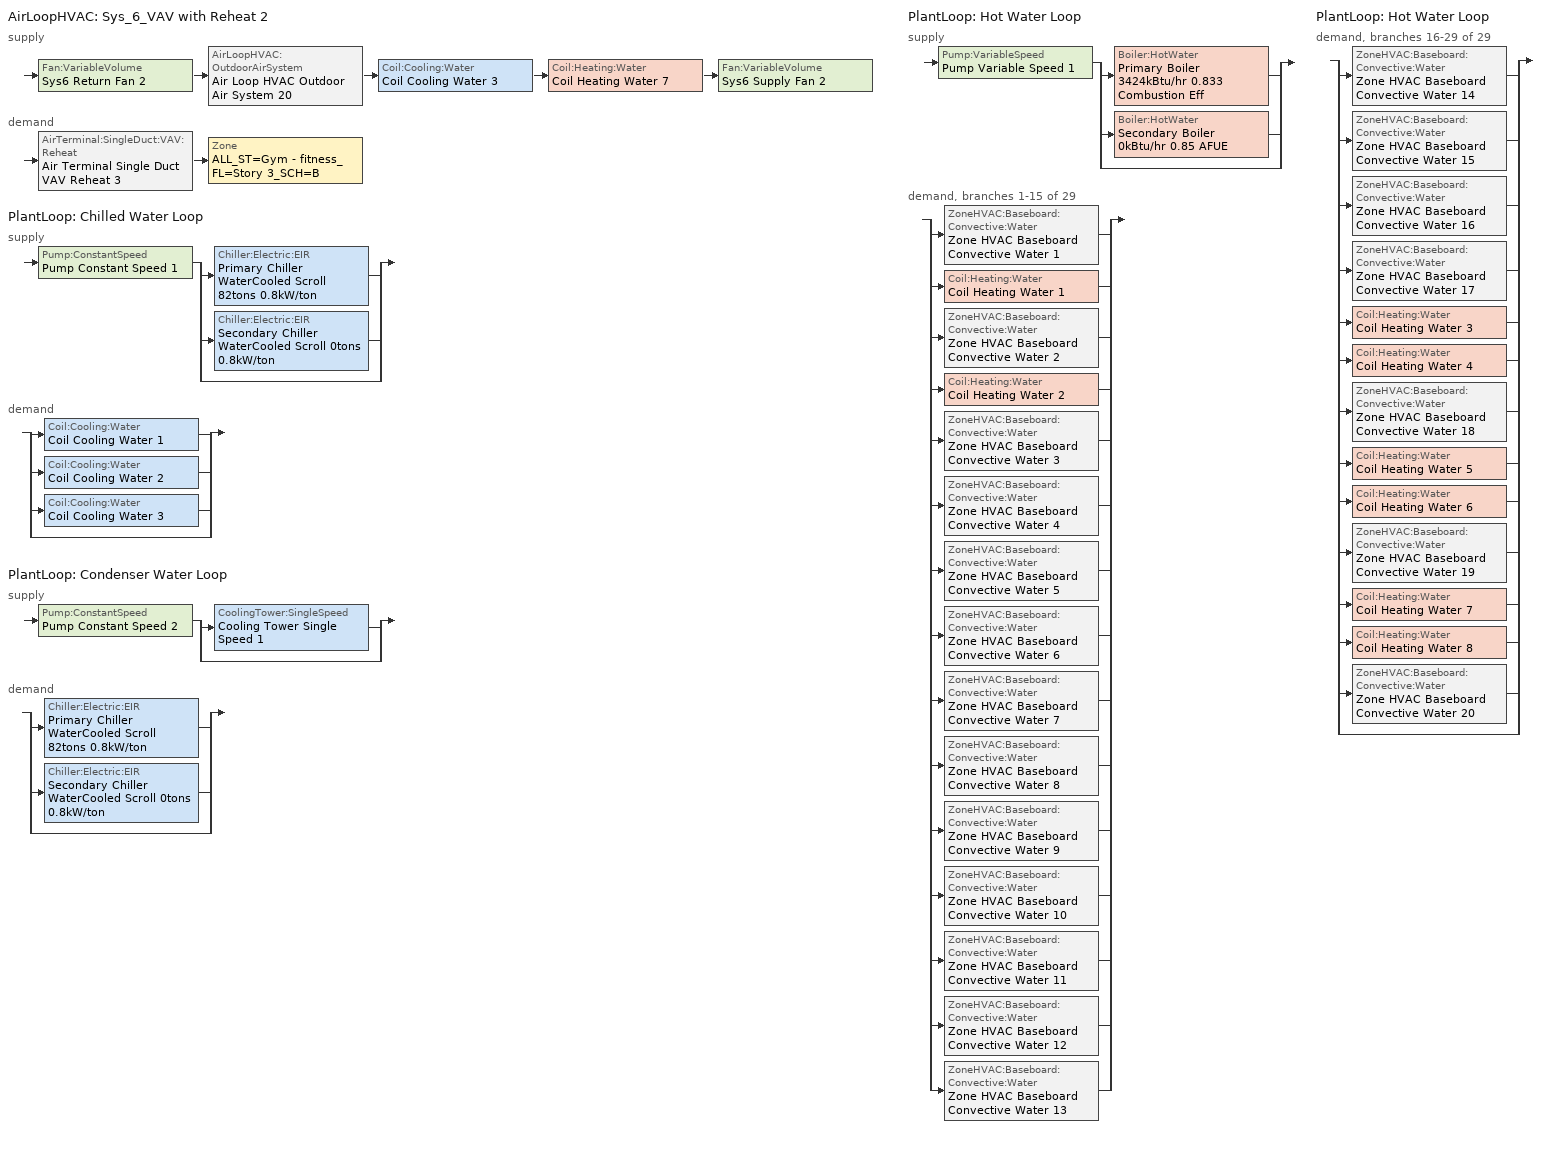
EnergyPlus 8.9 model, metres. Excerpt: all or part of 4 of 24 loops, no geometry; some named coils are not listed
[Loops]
AirLoopHVAC 'Sys_6_VAV with Reheat 2'
 supply: Fan:VariableVolume 'Sys6 Return Fan 2' > AirLoopHVAC:OutdoorAirSystem 'Air Loop HVAC Outdoor Air System 20' > Coil:Cooling:Water 'Coil Cooling Water 3' > Coil:Heating:Water 'Coil Heating Water 7' > Fan:VariableVolume 'Sys6 Supply Fan 2'
 demand: AirTerminal:SingleDuct:VAV:Reheat 'Air Terminal Single Duct VAV Reheat 3' > Zone 'ALL_ST=Gym - fitness_FL=Story 3_SCH=B'
PlantLoop 'Chilled Water Loop'
 supply: Pump:ConstantSpeed 'Pump Constant Speed 1' > split
  | Chiller:Electric:EIR 'Primary Chiller WaterCooled Scroll 82tons 0.8kW/ton'
  | Chiller:Electric:EIR 'Secondary Chiller WaterCooled Scroll 0tons 0.8kW/ton'
  | bypass
 demand: split
  | Coil:Cooling:Water 'Coil Cooling Water 1'
  | Coil:Cooling:Water 'Coil Cooling Water 2'
  | Coil:Cooling:Water 'Coil Cooling Water 3'
  | bypass
PlantLoop 'Condenser Water Loop'
 supply: Pump:ConstantSpeed 'Pump Constant Speed 2' > split
  | CoolingTower:SingleSpeed 'Cooling Tower Single Speed 1'
  | bypass
 demand: split
  | Chiller:Electric:EIR 'Primary Chiller WaterCooled Scroll 82tons 0.8kW/ton'
  | Chiller:Electric:EIR 'Secondary Chiller WaterCooled Scroll 0tons 0.8kW/ton'
  | bypass
PlantLoop 'Hot Water Loop'
 supply: Pump:VariableSpeed 'Pump Variable Speed 1' > split
  | Boiler:HotWater 'Primary Boiler 3424kBtu/hr 0.833 Combustion Eff'
  | Boiler:HotWater 'Secondary Boiler 0kBtu/hr 0.85 AFUE'
  | bypass
 demand, branches 1-15 of 29: split
  | ZoneHVAC:Baseboard:Convective:Water 'Zone HVAC Baseboard Convective Water 1'
  | Coil:Heating:Water 'Coil Heating Water 1'
  | ZoneHVAC:Baseboard:Convective:Water 'Zone HVAC Baseboard Convective Water 2'
  | Coil:Heating:Water 'Coil Heating Water 2'
  | ZoneHVAC:Baseboard:Convective:Water 'Zone HVAC Baseboard Convective Water 3'
  | ZoneHVAC:Baseboard:Convective:Water 'Zone HVAC Baseboard Convective Water 4'
  | ZoneHVAC:Baseboard:Convective:Water 'Zone HVAC Baseboard Convective Water 5'
  | ZoneHVAC:Baseboard:Convective:Water 'Zone HVAC Baseboard Convective Water 6'
  | ZoneHVAC:Baseboard:Convective:Water 'Zone HVAC Baseboard Convective Water 7'
  | ZoneHVAC:Baseboard:Convective:Water 'Zone HVAC Baseboard Convective Water 8'
  | ZoneHVAC:Baseboard:Convective:Water 'Zone HVAC Baseboard Convective Water 9'
  | ZoneHVAC:Baseboard:Convective:Water 'Zone HVAC Baseboard Convective Water 10'
  | ZoneHVAC:Baseboard:Convective:Water 'Zone HVAC Baseboard Convective Water 11'
  | ZoneHVAC:Baseboard:Convective:Water 'Zone HVAC Baseboard Convective Water 12'
  | ZoneHVAC:Baseboard:Convective:Water 'Zone HVAC Baseboard Convective Water 13'
PlantLoop 'Hot Water Loop'
 demand, branches 16-29 of 29: split
  | ZoneHVAC:Baseboard:Convective:Water 'Zone HVAC Baseboard Convective Water 14'
  | ZoneHVAC:Baseboard:Convective:Water 'Zone HVAC Baseboard Convective Water 15'
  | ZoneHVAC:Baseboard:Convective:Water 'Zone HVAC Baseboard Convective Water 16'
  | ZoneHVAC:Baseboard:Convective:Water 'Zone HVAC Baseboard Convective Water 17'
  | Coil:Heating:Water 'Coil Heating Water 3'
  | Coil:Heating:Water 'Coil Heating Water 4'
  | ZoneHVAC:Baseboard:Convective:Water 'Zone HVAC Baseboard Convective Water 18'
  | Coil:Heating:Water 'Coil Heating Water 5'
  | Coil:Heating:Water 'Coil Heating Water 6'
  | ZoneHVAC:Baseboard:Convective:Water 'Zone HVAC Baseboard Convective Water 19'
  | Coil:Heating:Water 'Coil Heating Water 7'
  | Coil:Heating:Water 'Coil Heating Water 8'
  | ZoneHVAC:Baseboard:Convective:Water 'Zone HVAC Baseboard Convective Water 20'
  | bypass
[ZoneControl:Thermostat]
ALL_ST=Gym - fitness_FL=Story 3_SCH=B Thermostat: Zone or ZoneList=ALL_ST=Gym - fitness_FL=Story 3_SCH=B; Control Type Schedule=ALL_ST=Gym - fitness_FL=Story 3_SCH=B Thermostat Schedule; Control Object Type 1=ThermostatSetpoint:DualSetpoint; Control Name 1=Space Function Gym - fitness Thermostat 3
[ThermostatSetpoint:DualSetpoint]
Space Function Gym - fitness Thermostat 3: Heating Setpoint Temperature Schedule=NECB-B-Thermostat Setpoint-Heating; Cooling Setpoint Temperature Schedule=NECB-B-Thermostat Setpoint-Cooling
[ZoneHVAC:Baseboard:Convective:Water] Availability Schedule=Always On Discrete; Heating Design Capacity Method=HeatingDesignCapacity; Heating Design Capacity {W}=Autosize; Heating Design Capacity Per Floor Area {W/m2}=0; Fraction of Autosized Heating Design Capacity=0.8; U-Factor Times Area Value {W/K}=Autosize; Maximum Water Flow Rate {m3/s}=Autosize; Convergence Tolerance=0.001
Zone HVAC Baseboard Convective Water 4; Zone HVAC Baseboard Convective Water 5; Zone HVAC Baseboard Convective Water 6; Zone HVAC Baseboard Convective Water 7; Zone HVAC Baseboard Convective Water 8; Zone HVAC Baseboard Convective Water 9; Zone HVAC Baseboard Convective Water 16; Zone HVAC Baseboard Convective Water 17; Zone HVAC Baseboard Convective Water 10; Zone HVAC Baseboard Convective Water 18; Zone HVAC Baseboard Convective Water 20; Zone HVAC Baseboard Convective Water 19; Zone HVAC Baseboard Convective Water 11; Zone HVAC Baseboard Convective Water 12; Zone HVAC Baseboard Convective Water 13; Zone HVAC Baseboard Convective Water 14; Zone HVAC Baseboard Convective Water 15; Zone HVAC Baseboard Convective Water 1; Zone HVAC Baseboard Convective Water 2; Zone HVAC Baseboard Convective Water 3
[Zone equipment]
ALL_ST=Gym - fitness_FL=Story 3_SCH=B: Air Terminal Single Duct VAV Reheat 3, Zone HVAC Baseboard Convective Water 20
[Sizing:Zone]
ALL_ST=Gym - fitness_FL=Story 3_SCH=B: Zone Cooling Design Supply Air Temperature Input Method=SupplyAirTemperature; Zone Cooling Design Supply Air Temperature {C}=13; Zone Cooling Design Supply Air Temperature Difference {deltaC}=11.11; Zone Heating Design Supply Air Temperature Input Method=SupplyAirTemperature; Zone Heating Design Supply Air Temperature {C}=43; Zone Heating Design Supply Air Temperature Difference {deltaC}=11.11; Zone Cooling Design Supply Air Humidity Ratio {kgWater/kgDryAir}=0.0085; Zone Heating Design Supply Air Humidity Ratio {kgWater/kgDryAir}=0.008; Design Specification Outdoor Air Object=Space Function Gym - fitness Ventilation; Zone Heating Sizing Factor=1.3; Zone Cooling Sizing Factor=1.1; Cooling Design Air Flow Method=DesignDay; Cooling Design Air Flow Rate {m3/s}=0; Cooling Minimum Air Flow per Zone Floor Area {m3/s-m2}=0.000762; Cooling Minimum Air Flow {m3/s}=0; Cooling Minimum Air Flow Fraction=0; Heating Design Air Flow Method=DesignDay; Heating Design Air Flow Rate {m3/s}=0; Heating Maximum Air Flow per Zone Floor Area {m3/s-m2}=0.002032; Heating Maximum Air Flow {m3/s}=0.141576; Heating Maximum Air Flow Fraction=0.3; Design Specification Zone Air Distribution Object=ALL_ST=Gym - fitness_FL=Story 3_SCH=B Design Spec Zone Air Dist; Account for Dedicated Outdoor Air System=No
[DesignSpecification:ZoneAirDistribution]
ALL_ST=Gym - fitness_FL=Story 3_SCH=B Design Spec Zone Air Dist: Zone Air Distribution Effectiveness in Cooling Mode=1; Zone Air Distribution Effectiveness in Heating Mode=1
[Controller:MechanicalVentilation]
Controller Mechanical Ventilation 20: Availability Schedule=Sys_6_VAV with Reheat 2 Occ Sch; Demand Controlled Ventilation=No; System Outdoor Air Method=ZoneSum; Zone Name 1=ALL_ST=Gym - fitness_FL=Story 3_SCH=B; Design Specification Outdoor Air Object Name 1=Space Function Gym - fitness Ventilation; Design Specification Zone Air Distribution Object Name 1=ALL_ST=Gym - fitness_FL=Story 3_SCH=B Design Spec Zone Air Dist
[DesignSpecification:OutdoorAir]
Space Function Gym - fitness Ventilation: Outdoor Air Method=Sum; Outdoor Air Flow per Person {m3/s-person}=0; Outdoor Air Flow per Zone Floor Area {m3/s-m2}=0.0043688; Outdoor Air Flow per Zone {m3/s}=0; Outdoor Air Flow Air Changes per Hour {1/hr}=0
[AirTerminal:SingleDuct:VAV:Reheat]
Air Terminal Single Duct VAV Reheat 3: Availability Schedule=Always On Discrete; Maximum Air Flow Rate {m3/s}=Autosize; Zone Minimum Air Flow Input Method=Constant; Constant Minimum Air Flow Fraction=0.3; Fixed Minimum Air Flow Rate {m3/s}=3.75; Reheat Coil=Coil Heating Water 8; Maximum Hot Water or Steam Flow Rate {m3/s}=Autosize; Minimum Hot Water or Steam Flow Rate {m3/s}=0; Convergence Tolerance=0.001; Damper Heating Action=Normal; Maximum Flow per Zone Floor Area During Reheat {m3/s-m2}=Autocalculate; Maximum Flow Fraction During Reheat=Autocalculate; Maximum Reheat Air Temperature {C}=43
[Coil:Heating:Water] Availability Schedule=Always On Discrete; U-Factor Times Area Value {W/K}=Autosize; Maximum Water Flow Rate {m3/s}=Autosize; Performance Input Method=UFactorTimesAreaAndDesignWaterFlowRate; Rated Capacity {W}=Autosize; Rated Inlet Water Temperature {C}=82.2; Rated Inlet Air Temperature {C}=16.6; Rated Outlet Water Temperature {C}=71.1; Rated Outlet Air Temperature {C}=32.2; Rated Ratio for Air and Water Convection=0.5
Coil Heating Water 4; Coil Heating Water 8; Coil Heating Water 6; Coil Heating Water 7
[AirLoopHVAC]
Sys_6_VAV with Reheat 2: Design Supply Air Flow Rate {m3/s}=AutoSize
[Sizing:System]
Sys_6_VAV with Reheat 2: Type of Load to Size On=Sensible; Design Outdoor Air Flow Rate {m3/s}=Autosize; Central Heating Maximum System Air Flow Ratio=0.3; Preheat Design Temperature {C}=7; Preheat Design Humidity Ratio {kgWater/kgDryAir}=0.008; Precool Design Temperature {C}=12.8; Precool Design Humidity Ratio {kgWater/kgDryAir}=0.008; Central Cooling Design Supply Air Temperature {C}=13; Central Heating Design Supply Air Temperature {C}=13.1; Type of Zone Sum to Use=NonCoincident; 100% Outdoor Air in Cooling=No; 100% Outdoor Air in Heating=No; Central Cooling Design Supply Air Humidity Ratio {kgWater/kgDryAir}=0.0085; Central Heating Design Supply Air Humidity Ratio {kgWater/kgDryAir}=0.008; Cooling Supply Air Flow Rate Method=DesignDay; Cooling Supply Air Flow Rate {m3/s}=0; Cooling Supply Air Flow Rate Per Floor Area {m3/s-m2}=0.00996765; Cooling Fraction of Autosized Cooling Supply Air Flow Rate=1; Cooling Supply Air Flow Rate Per Unit Cooling Capacity {m3/s-W}=3.94755e-05; Heating Supply Air Flow Rate Method=DesignDay; Heating Supply Air Flow Rate {m3/s}=0; Heating Supply Air Flow Rate Per Floor Area {m3/s-m2}=0.00996765; Heating Fraction of Autosized Heating Supply Air Flow Rate=1; Heating Fraction of Autosized Cooling Supply Air Flow Rate=1; Heating Supply Air Flow Rate Per Unit Heating Capacity {m3/s-W}=3.15882e-05; System Outdoor Air Method=ZoneSum; Zone Maximum Outdoor Air Fraction=1; Cooling Design Capacity Method=CoolingDesignCapacity; Cooling Design Capacity {W}=Autosize; Cooling Design Capacity Per Floor Area {W/m2}=234.7; Fraction of Autosized Cooling Design Capacity=1; Heating Design Capacity Method=HeatingDesignCapacity; Heating Design Capacity {W}=Autosize; Heating Design Capacity Per Floor Area {W/m2}=157; Fraction of Autosized Heating Design Capacity=1; Central Cooling Capacity Control Method=OnOff
[Controller:WaterCoil] Control Variable=Temperature; Actuator Variable=Flow; Maximum Actuated Flow {m3/s}=Autosize; Minimum Actuated Flow {m3/s}=0
Name | Action | Controller Convergence Tolerance {deltaC}
Controller Water Coil 10 | Reverse | Autosize
Controller Water Coil 9 | Normal | 0.0001
[Controller:OutdoorAir]
Controller Outdoor Air 20: Minimum Outdoor Air Flow Rate {m3/s}=Autosize; Maximum Outdoor Air Flow Rate {m3/s}=Autosize; Economizer Control Type=DifferentialEnthalpy; Economizer Control Action Type=ModulateFlow; Lockout Type=NoLockout; Minimum Limit Type=FixedMinimum; Minimum Outdoor Air Schedule=Sys_6_VAV with Reheat 2 Occ Sch; Mechanical Ventilation Controller=Controller Mechanical Ventilation 20; High Humidity Control=No; Control High Indoor Humidity Based on Outdoor Humidity Ratio=Yes; Heat Recovery Bypass Control Type=BypassWhenOAFlowGreaterThanMinimum
[SetpointManager:MixedAir] Control Variable=Temperature
Node 344 OS Default SPM; Node 343 OS Default SPM; Node 342 OS Default SPM; Node 341 OS Default SPM
[SetpointManager:Scheduled] Control Variable=Temperature
Name | Schedule
Setpoint Manager Scheduled 7 | Supply Air Temp 2
Setpoint Manager Scheduled 3 | CHW Temp
Setpoint Manager Scheduled 4 | CW Temp
[HeatExchanger:AirToAir:SensibleAndLatent]
Sys_6_VAV with Reheat 2 ERV: Availability Schedule=Always On Discrete; Nominal Supply Air Flow Rate {m3/s}=Autosize; Sensible Effectiveness at 100% Heating Air Flow=0.5; Latent Effectiveness at 100% Heating Air Flow=0.5; Sensible Effectiveness at 75% Heating Air Flow=0.5; Latent Effectiveness at 75% Heating Air Flow=0.5; Sensible Effectiveness at 100% Cooling Air Flow=0.5; Latent Effectiveness at 100% Cooling Air Flow=0.5; Sensible Effectiveness at 75% Cooling Air Flow=0.5; Latent Effectiveness at 75% Cooling Air Flow=0.5; Nominal Electric Power {W}=5927.4; Supply Air Outlet Temperature Control=Yes; Heat Exchanger Type=Rotary; Frost Control Type=ExhaustOnly; Threshold Temperature {C}=-23.3; Initial Defrost Time Fraction=0.167; Rate of Defrost Time Fraction Increase {1/K}=1.44; Economizer Lockout=Yes
[SetpointManager:OutdoorAirPretreat]
Setpoint Manager Outdoor Air Pretreat 16: Control Variable=Temperature; Minimum Setpoint Temperature {C}=-99; Maximum Setpoint Temperature {C}=99; Minimum Setpoint Humidity Ratio {kgWater/kgDryAir}=1e-05; Maximum Setpoint Humidity Ratio {kgWater/kgDryAir}=1
[Fan:VariableVolume] Availability Schedule=Sys_6_VAV with Reheat 2 Occ Sch; Maximum Flow Rate {m3/s}=AutoSize; Fan Power Minimum Flow Rate Input Method=Fraction; Fan Power Minimum Air Flow Rate {m3/s}=0; Motor In Airstream Fraction=1; Fan Power Coefficient 5=0
Name | Fan Total Efficiency | Pressure Rise {Pa} | Fan Power Minimum Flow Fraction | Motor Efficiency | Fan Power Coefficient 1 | Fan Power Coefficient 2 | Fan Power Coefficient 3 | Fan Power Coefficient 4
Sys6 Return Fan 2 | 0.299975 | 250 | 0.68 | 0.4615 | -2.4176 | 9.5874 | -11.559 | 5.4009
Sys6 Supply Fan 2 | 0.549965 | 1000 | 0.5 | 0.8461 | -4.1457 | 16.803 | -19.471 | 7.8488
[Coil:Cooling:Water]
Coil Cooling Water 3: Availability Schedule=Always On Discrete; Design Water Flow Rate {m3/s}=Autosize; Design Air Flow Rate {m3/s}=Autosize; Design Inlet Water Temperature {C}=Autosize; Design Inlet Air Temperature {C}=Autosize; Design Outlet Air Temperature {C}=Autosize; Design Inlet Air Humidity Ratio {kgWater/kgDryAir}=Autosize; Design Outlet Air Humidity Ratio {kgWater/kgDryAir}=Autosize; Type of Analysis=SimpleAnalysis; Heat Exchanger Configuration=CrossFlow
[PlantLoop] Fluid Type=Water; Maximum Loop Temperature {C}=100; Minimum Loop Temperature {C}=0; Maximum Loop Flow Rate {m3/s}=Autosize; Minimum Loop Flow Rate {m3/s}=0; Plant Loop Volume {m3}=Autocalculate; Load Distribution Scheme=Optimal; Plant Loop Demand Calculation Scheme=SingleSetpoint
Name | Plant Equipment Operation Scheme
Chilled Water Loop | Chilled Water Loop Operation Schemes
Condenser Water Loop | Condenser Water Loop Operation Schemes
Hot Water Loop | Hot Water Loop Operation Schemes
[Sizing:Plant] Sizing Option=NonCoincident; Zone Timesteps in Averaging Window=1; Coincident Sizing Factor Mode=None
Name | Loop Type | Design Loop Exit Temperature {C} | Loop Design Temperature Difference {deltaC}
Chilled Water Loop | Cooling | 7 | 6
Condenser Water Loop | Condenser | 29 | 6
Hot Water Loop | Heating | 82 | 16
[Pump:ConstantSpeed] Design Flow Rate {m3/s}=Autosize; Design Pump Head {Pa}=179352; Design Power Consumption {W}=Autosize; Fraction of Motor Inefficiencies to Fluid Stream=0; Pump Control Type=Intermittent; Design Power Sizing Method=PowerPerFlowPerPressure; Design Electric Power per Unit Flow Rate {W/(m3/s)}=348701.1; Design Shaft Power per Unit Flow Rate per Unit Head=1.28205
Name | Motor Efficiency
Pump Constant Speed 1 | 0.895
Pump Constant Speed 2 | 0.917
[Chiller:Electric:EIR] Reference Leaving Chilled Water Temperature {C}=6.67; Reference Entering Condenser Fluid Temperature {C}=29.4; Reference Chilled Water Flow Rate {m3/s}=Autosize; Reference Condenser Fluid Flow Rate {m3/s}=Autosize; Cooling Capacity Function of Temperature Curve=WaterCooled_Scroll_CAPFT_NECB2011; Electric Input to Cooling Output Ratio Function of Temperature Curve=WaterCooled_Scroll_EIRFT_NECB2011; Electric Input to Cooling Output Ratio Function of Part Load Ratio Curve=WaterCooled_Scroll_EIRFPLR_NECB2011; Minimum Part Load Ratio=0.25; Maximum Part Load Ratio=1; Optimum Part Load Ratio=1; Minimum Unloading Ratio=0.25; Condenser Type=WaterCooled; Condenser Fan Power Ratio {W/W}=0; Fraction of Compressor Electric Consumption Rejected by Condenser=1; Leaving Chilled Water Lower Temperature Limit {C}=2; Chiller Flow Mode=LeavingSetpointModulated; Sizing Factor=1
Name | Reference Capacity {W} | Reference COP {W/W}
Primary Chiller WaterCooled Scroll 82tons 0.8kW/ton | 289270 | 4.54393
Secondary Chiller WaterCooled Scroll 0tons 0.8kW/ton | 0.001 | 4.5032
[PlantEquipmentOperationSchemes] Control Scheme Schedule Name 1=Always On Discrete
Name | Control Scheme Object Type 1 | Control Scheme Name 1
Chilled Water Loop Operation Schemes | PlantEquipmentOperation:CoolingLoad | Chilled Water Loop Cooling Operation Scheme
Condenser Water Loop Operation Schemes | PlantEquipmentOperation:CoolingLoad | Condenser Water Loop Cooling Operation Scheme
Hot Water Loop Operation Schemes | PlantEquipmentOperation:HeatingLoad | Hot Water Loop Heating Operation Scheme
[PlantEquipmentOperation:CoolingLoad] Load Range Lower Limit 1 {W}=0; Load Range Upper Limit 1 {W}=1000000000
Name | Range Equipment List Name 1
Chilled Water Loop Cooling Operation Scheme | Chilled Water Loop Cooling Equipment List
Condenser Water Loop Cooling Operation Scheme | Condenser Water Loop Cooling Equipment List
[PlantEquipmentList]
Chilled Water Loop Cooling Equipment List: Chiller:Electric:EIR, Primary Chiller WaterCooled Scroll 82tons 0.8kW/ton, Chiller:Electric:EIR, Secondary Chiller WaterCooled Scroll 0tons 0.8kW/ton
Condenser Water Loop Cooling Equipment List: CoolingTower:SingleSpeed, Cooling Tower Single Speed 1
Hot Water Loop Heating Equipment List: Boiler:HotWater, Primary Boiler 3424kBtu/hr 0.833 Combustion Eff, Boiler:HotWater, Secondary Boiler 0kBtu/hr 0.85 AFUE
[CoolingTower:SingleSpeed]
Cooling Tower Single Speed 1: Design Water Flow Rate {m3/s}=Autosize; Design Air Flow Rate {m3/s}=Autosize; Design Fan Power {W}=5293.96; Design U-Factor Times Area Value {W/K}=Autosize; Free Convection Air Flow Rate {m3/s}=Autosize; Free Convection Air Flow Rate Sizing Factor=0.1; Free Convection U-Factor Times Area Value {W/K}=Autosize; Free Convection U-Factor Times Area Value Sizing Factor=0.1; Performance Input Method=UFactorTimesAreaAndDesignWaterFlowRate; Heat Rejection Capacity and Nominal Capacity Sizing Ratio=1.25; Free Convection Capacity {W}=0; Free Convection Nominal Capacity Sizing Factor=0.1; Design Inlet Air Dry-Bulb Temperature {C}=24; Design Inlet Air Wet-Bulb Temperature {C}=24; Design Approach Temperature {deltaC}=5; Design Range Temperature {deltaC}=5; Basin Heater Capacity {W/K}=0; Basin Heater Setpoint Temperature {C}=2; Evaporation Loss Mode=LossFactor; Evaporation Loss Factor {percent/K}=0.2; Drift Loss Percent {percent}=0.008; Blowdown Calculation Mode=ConcentrationRatio; Blowdown Concentration Ratio=3; Capacity Control=FanCycling; Number of Cells=1; Cell Control=MinimalCell; Cell Minimum  Water Flow Rate Fraction=0.33; Cell Maximum Water Flow Rate Fraction=2.5; Sizing Factor=1
[Pump:VariableSpeed]
Pump Variable Speed 1: Design Maximum Flow Rate {m3/s}=Autosize; Design Pump Head {Pa}=179352; Design Power Consumption {W}=Autosize; Motor Efficiency=0.895; Fraction of Motor Inefficiencies to Fluid Stream=0; Coefficient 1 of the Part Load Performance Curve=0; Coefficient 2 of the Part Load Performance Curve=1; Coefficient 3 of the Part Load Performance Curve=0; Coefficient 4 of the Part Load Performance Curve=0; Design Minimum Flow Rate {m3/s}=0; Pump Control Type=Intermittent; Skin Loss Radiative Fraction=0.5; Design Power Sizing Method=PowerPerFlowPerPressure; Design Electric Power per Unit Flow Rate {W/(m3/s)}=348701.1; Design Shaft Power per Unit Flow Rate per Unit Head=1.28205; Design Minimum Flow Rate Fraction=0
[Boiler:HotWater] Fuel Type=NaturalGas; Design Water Outlet Temperature {C}=82; Design Water Flow Rate {m3/s}=Autosize; Maximum Part Load Ratio=1; Optimum Part Load Ratio=1; Water Outlet Upper Temperature Limit {C}=99; Parasitic Electric Load {W}=0; Sizing Factor=1
Name | Nominal Capacity {W} | Nominal Thermal Efficiency | Minimum Part Load Ratio | Boiler Flow Mode
Primary Boiler 3424kBtu/hr 0.833 Combustion Eff | 1.00343e+06 | 0.826 | 0.25 | LeavingSetpointModulated
Secondary Boiler 0kBtu/hr 0.85 AFUE | 0.001 | 0.85 | 0 | ConstantFlow
[SetpointManager:OutdoorAirReset]
Setpoint Manager Outdoor Air Reset 1: Control Variable=Temperature; Setpoint at Outdoor Low Temperature {C}=82; Outdoor Low Temperature {C}=-16; Setpoint at Outdoor High Temperature {C}=60; Outdoor High Temperature {C}=0
[PlantEquipmentOperation:HeatingLoad]
Hot Water Loop Heating Operation Scheme: Load Range Lower Limit 1 {W}=0; Load Range Upper Limit 1 {W}=1000000000; Range Equipment List Name 1=Hot Water Loop Heating Equipment List
[Schedule:Compact]
ALL_ST=Gym - fitness_FL=Story 3_SCH=B Thermostat Schedule: Through: 12/31, For: AllDays, Until: 24:00, 4
[Schedule:Day:Interval]
NECB-B-Thermostat Setpoint-Heating Sun|Hol Day: No, 01:00, 18, 02:00, 22, 09:00, 18, 10:00, 20, 23:00, 22, 24:00, 18
NECB-B-Thermostat Setpoint-Heating Default|Wkdy Day; NECB-B-Thermostat Setpoint-Heating Sat Day; NECB-B-Thermostat Setpoint-Heating Default: No, 02:00, 22, 08:00, 18, 09:00, 20, 24:00, 22
NECB-B-Thermostat Setpoint-Cooling Sun|Hol Day: No, 09:00, 35, 23:00, 24, 24:00, 35
NECB-B-Thermostat Setpoint-Cooling Default|Wkdy Day; NECB-B-Thermostat Setpoint-Cooling Sat Day; NECB-B-Thermostat Setpoint-Cooling Default: No, 01:00, 24, 08:00, 35, 24:00, 24
Sys_6_VAV with Reheat 2 Occ Sch Sunday: No, 01:00, 0, 02:00, 1, 11:00, 0, 23:00, 1, 24:00, 0
Sys_6_VAV with Reheat 2 Occ Sch Monday; Sys_6_VAV with Reheat 2 Occ Sch Tuesday; Sys_6_VAV with Reheat 2 Occ Sch Wednesday; Sys_6_VAV with Reheat 2 Occ Sch Thursday; Sys_6_VAV with Reheat 2 Occ Sch Friday: No, 01:00, 1, 10:00, 0, 24:00, 1
Sys_6_VAV with Reheat 2 Occ Sch Saturday: No, 02:00, 1, 10:00, 0, 24:00, 1
Sys_6_VAV with Reheat 2 Occ Sch Default; Sys_6_VAV with Reheat 2 Occ Sch Summer Design Day; Sys_6_VAV with Reheat 2 Occ Sch Winter Design Day: No, 24:00, 1
satCHW Temp 1; Schedule Day 4; sunCHW Temp 1; wkdCHW Temp 1: No, 01:00, 7, 02:00, 7, 03:00, 7, 04:00, 7, 05:00, 7, 06:00, 7, 07:00, 7, 08:00, 7, 09:00, 7, 10:00, 7, 11:00, 7, 12:00, 7, 13:00, 7, 14:00, 7, 15:00, 7, 16:00, 7, 17:00, 7, 18:00, 7, 19:00, 7, 20:00, 7, 21:00, 7, 22:00, 7, 23:00, 7, 24:00, 7
satCW Temp 1; Schedule Day 5; sunCW Temp 1; wkdCW Temp 1: No, 01:00, 29, 02:00, 29, 03:00, 29, 04:00, 29, 05:00, 29, 06:00, 29, 07:00, 29, 08:00, 29, 09:00, 29, 10:00, 29, 11:00, 29, 12:00, 29, 13:00, 29, 14:00, 29, 15:00, 29, 16:00, 29, 17:00, 29, 18:00, 29, 19:00, 29, 20:00, 29, 21:00, 29, 22:00, 29, 23:00, 29, 24:00, 29
Supply Air Temp Default 2: No, 24:00, 13
[Schedule:Week:Daily]
NECB-B-Thermostat Setpoint-Heating Week Rule - Jan1-Dec31: NECB-B-Thermostat Setpoint-Heating Sun|Hol Day, NECB-B-Thermostat Setpoint-Heating Default|Wkdy Day, NECB-B-Thermostat Setpoint-Heating Default|Wkdy Day, NECB-B-Thermostat Setpoint-Heating Default|Wkdy Day, NECB-B-Thermostat Setpoint-Heating Default|Wkdy Day, NECB-B-Thermostat Setpoint-Heating Default|Wkdy Day, NECB-B-Thermostat Setpoint-Heating Sat Day, NECB-B-Thermostat Setpoint-Heating Default, NECB-B-Thermostat Setpoint-Heating Default, NECB-B-Thermostat Setpoint-Heating Default, NECB-B-Thermostat Setpoint-Heating Default, NECB-B-Thermostat Setpoint-Heating Default
NECB-B-Thermostat Setpoint-Cooling Week Rule - Jan1-Dec31: NECB-B-Thermostat Setpoint-Cooling Sun|Hol Day, NECB-B-Thermostat Setpoint-Cooling Default|Wkdy Day, NECB-B-Thermostat Setpoint-Cooling Default|Wkdy Day, NECB-B-Thermostat Setpoint-Cooling Default|Wkdy Day, NECB-B-Thermostat Setpoint-Cooling Default|Wkdy Day, NECB-B-Thermostat Setpoint-Cooling Default|Wkdy Day, NECB-B-Thermostat Setpoint-Cooling Sat Day, NECB-B-Thermostat Setpoint-Cooling Default, NECB-B-Thermostat Setpoint-Cooling Default, NECB-B-Thermostat Setpoint-Cooling Default, NECB-B-Thermostat Setpoint-Cooling Default, NECB-B-Thermostat Setpoint-Cooling Default
Sys_6_VAV with Reheat 2 Occ Sch Week Rule - Jan1-Dec31: Sys_6_VAV with Reheat 2 Occ Sch Sunday, Sys_6_VAV with Reheat 2 Occ Sch Monday, Sys_6_VAV with Reheat 2 Occ Sch Tuesday, Sys_6_VAV with Reheat 2 Occ Sch Wednesday, Sys_6_VAV with Reheat 2 Occ Sch Thursday, Sys_6_VAV with Reheat 2 Occ Sch Friday, Sys_6_VAV with Reheat 2 Occ Sch Saturday, Sys_6_VAV with Reheat 2 Occ Sch Default, Sys_6_VAV with Reheat 2 Occ Sch Summer Design Day, Sys_6_VAV with Reheat 2 Occ Sch Winter Design Day, Sys_6_VAV with Reheat 2 Occ Sch Default, Sys_6_VAV with Reheat 2 Occ Sch Default
CHW Temp Week Rule - Jan1-Dec31: sunCHW Temp 1, wkdCHW Temp 1, wkdCHW Temp 1, wkdCHW Temp 1, wkdCHW Temp 1, wkdCHW Temp 1, satCHW Temp 1, Schedule Day 4, Schedule Day 4, Schedule Day 4, Schedule Day 4, Schedule Day 4
CW Temp Week Rule - Jan1-Dec31: sunCW Temp 1, wkdCW Temp 1, wkdCW Temp 1, wkdCW Temp 1, wkdCW Temp 1, wkdCW Temp 1, satCW Temp 1, Schedule Day 5, Schedule Day 5, Schedule Day 5, Schedule Day 5, Schedule Day 5
Supply Air Temp 2 Week Rule - Jan1-Dec31: Supply Air Temp Default 2, Supply Air Temp Default 2, Supply Air Temp Default 2, Supply Air Temp Default 2, Supply Air Temp Default 2, Supply Air Temp Default 2, Supply Air Temp Default 2, Supply Air Temp Default 2, Supply Air Temp Default 2, Supply Air Temp Default 2, Supply Air Temp Default 2, Supply Air Temp Default 2
[Schedule:Year]
NECB-B-Thermostat Setpoint-Heating: NECB-B-Thermostat Setpoint-Heating Week Rule - Jan1-Dec31, 1, 1, 12, 31
NECB-B-Thermostat Setpoint-Cooling: NECB-B-Thermostat Setpoint-Cooling Week Rule - Jan1-Dec31, 1, 1, 12, 31
Sys_6_VAV with Reheat 2 Occ Sch: Sys_6_VAV with Reheat 2 Occ Sch Week Rule - Jan1-Dec31, 1, 1, 12, 31
CHW Temp: CHW Temp Week Rule - Jan1-Dec31, 1, 1, 12, 31
CW Temp: CW Temp Week Rule - Jan1-Dec31, 1, 1, 12, 31
Supply Air Temp 2: Supply Air Temp 2 Week Rule - Jan1-Dec31, 1, 1, 12, 31
[Schedule:Constant]
Always On Discrete: Hourly Value=1
[Curve:Biquadratic] Minimum Value of x {BasedOnField A2}=5; Maximum Value of x {BasedOnField A2}=10; Minimum Value of y {BasedOnField A3}=24; Maximum Value of y {BasedOnField A3}=35
Name | Coefficient1 Constant | Coefficient2 x | Coefficient3 x**2 | Coefficient4 y | Coefficient5 y**2 | Coefficient6 x*y
WaterCooled_Scroll_CAPFT_NECB2011 | 0.94418 | 0.0337102 | 9.75564e-05 | -0.00322114 | -4.91832e-05 | -0.000177584
WaterCooled_Scroll_EIRFT_NECB2011 | 0.727393 | -0.0118922 | 0.000541177 | 0.00187934 | 0.000473461 | -0.000711472
[Curve:Quadratic]
WaterCooled_Scroll_EIRFPLR_NECB2011: Coefficient1 Constant=0.04412; Coefficient2 x=0.640367; Coefficient3 x**2=0.319555; Minimum Value of x {BasedOnField A2}=0; Maximum Value of x {BasedOnField A2}=1
